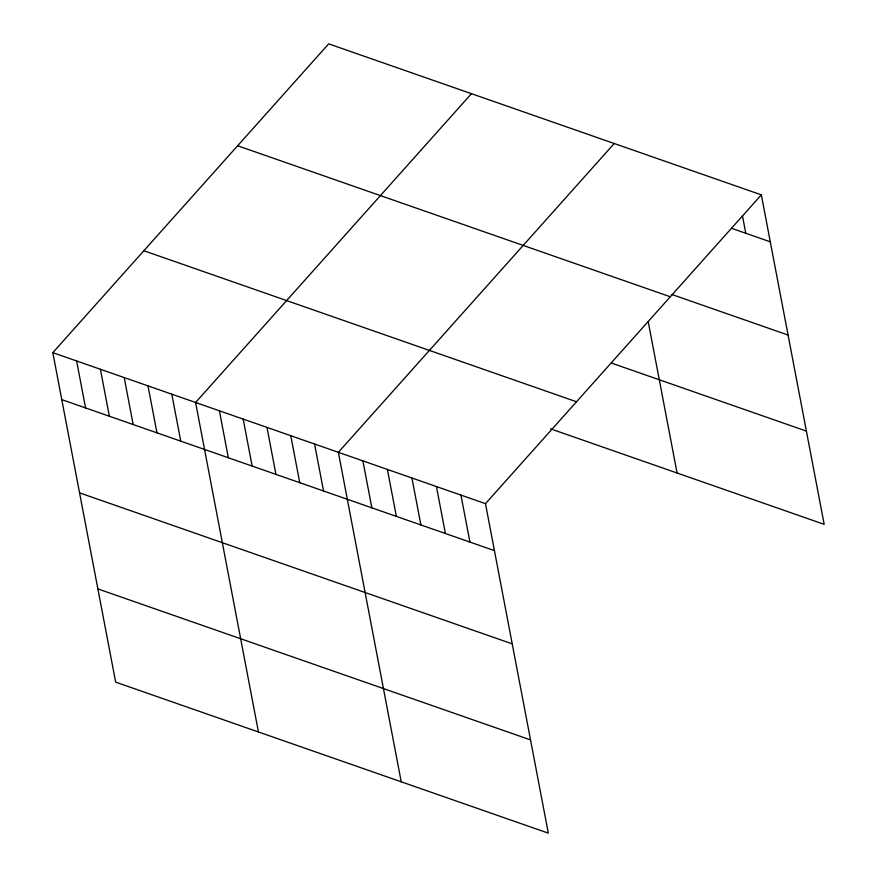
<?xml version="1.0" encoding="UTF-8"?>
<svg xmlns="http://www.w3.org/2000/svg" width="877" height="877" viewBox="0 0 877 877"><rect width="100%" height="100%" fill="white"/><g stroke="black" fill="none" stroke-linecap="round" stroke-linejoin="round"><path stroke-width="1.32" d="M761.335 194.858L485.474 503.661L548.322 833.15L115.665 682.142L52.817 352.653L328.678 43.85L761.335 194.858L824.183 524.347L550.581 428.853M471.453 93.686L195.593 402.488L258.441 731.977M614.229 143.51L338.369 452.324L401.227 781.813M731.582 228.316L770.291 241.822M671.946 294.519L788.072 335.058M237.634 145.757L670.302 296.766M611.707 363.155L806.401 431.111M143.85 250.745L576.507 401.754M52.817 352.653L485.474 503.661M61.774 399.627L494.431 550.624M79.555 492.852L512.223 643.861M97.884 588.916L530.541 739.914M742.446 215.819L745.779 233.26M648.3 322.133L677.077 472.999M460.951 495.099L469.919 542.074M436.439 486.549L445.395 533.512M411.927 477.987L420.883 524.961M387.404 469.436L396.36 516.4M362.892 460.874L371.848 507.838M314.569 444.014L323.536 490.977M290.78 435.705L299.737 482.679M266.981 427.406L275.937 474.369M243.181 419.096L252.148 466.06M219.393 410.787L228.349 457.761M171.793 394.179L180.761 441.153M148.005 385.88L156.961 432.843M124.205 377.57L133.161 424.534M100.406 369.261L109.362 416.235M76.606 360.962L85.573 407.926"/></g></svg>
